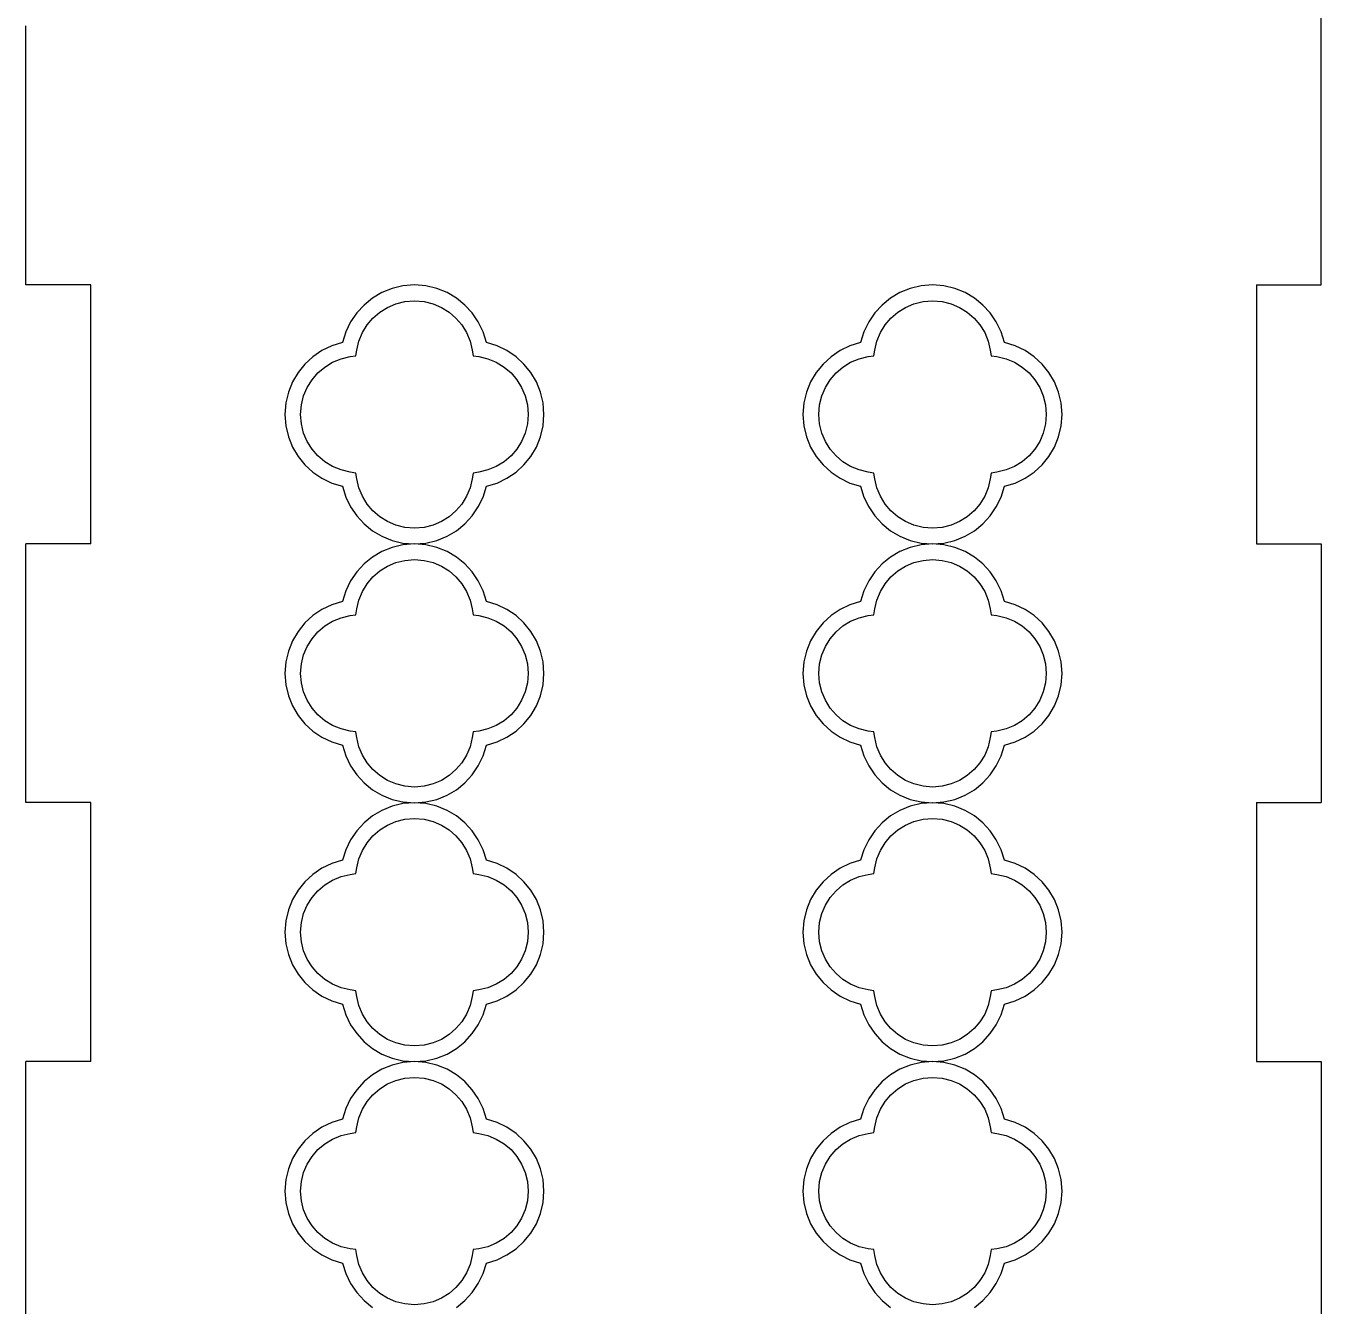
# Model space of a CAD drawing. Extents: x -112 to 112, y -170 to 170.
# Drawn here: x 0.6 to 111.8, y -68.9 to 40.9 of the extents above; entities that cross this region are included whole.
import ezdxf

# ---------------------------------------------------------------- set-up
doc = ezdxf.new("R2010")
doc.units = 0
doc.header["$MEASUREMENT"] = 0
doc.layers.get('0').update_dxf_attribs({"linetype": 'CONTINUOUS'})

msp = doc.modelspace()

# ---------------------------------------------------------------- linework, layer by layer
for p, q in [((111.76, 18.73), (111.76, 168.35)), ((0.64, 18.73), (0.64, 40.95)), ((6.2, 18.73), (0.64, 18.73)), ((6.2, -3.5), (6.2, 18.73)), ((31.18, 18.06), (30.38, 17.58)), ((32.06, 18.41), (31.18, 18.06)), ((32.99, 18.64), (32.06, 18.41)), ((33.98, 18.71), (32.99, 18.64)), ((34.96, 18.64), (33.98, 18.71)), ((35.9, 18.41), (34.96, 18.64)), ((36.77, 18.06), (35.9, 18.41)), ((37.58, 17.58), (36.77, 18.06)), ((75.63, 18.06), (74.83, 17.58)), ((76.51, 18.41), (75.63, 18.06)), ((77.44, 18.64), (76.51, 18.41)), ((78.43, 18.71), (77.44, 18.64)), ((79.41, 18.64), (78.43, 18.71)), ((80.35, 18.41), (79.41, 18.64)), ((81.22, 18.06), (80.35, 18.41)), ((82.03, 17.58), (81.22, 18.06)), ((106.21, 18.73), (111.76, 18.73)), ((106.21, 18.73), (106.21, -3.5)), ((29.65, 16.99), (29.02, 16.31)), ((30.38, 17.58), (29.65, 16.99)), ((31, 16.38), (31.66, 16.79)), ((31.66, 16.79), (32.38, 17.1)), ((32.38, 17.1), (33.16, 17.29)), ((33.16, 17.29), (33.98, 17.35)), ((33.98, 17.35), (34.8, 17.29)), ((34.8, 17.29), (35.57, 17.1)), ((35.57, 17.1), (36.3, 16.79)), ((36.3, 16.79), (36.96, 16.38)), ((38.3, 16.99), (37.58, 17.58)), ((38.93, 16.31), (38.3, 16.99)), ((74.1, 16.99), (73.47, 16.31)), ((74.83, 17.58), (74.1, 16.99)), ((75.45, 16.38), (76.11, 16.79)), ((76.11, 16.79), (76.83, 17.1)), ((76.83, 17.1), (77.61, 17.29)), ((77.61, 17.29), (78.43, 17.35)), ((78.43, 17.35), (79.25, 17.29)), ((79.25, 17.29), (80.02, 17.1)), ((80.02, 17.1), (80.75, 16.79)), ((80.75, 16.79), (81.41, 16.38)), ((82.75, 16.99), (82.03, 17.58)), ((83.38, 16.31), (82.75, 16.99)), ((29.02, 16.31), (28.5, 15.54)), ((29.91, 15.28), (30.41, 15.87)), ((30.41, 15.87), (31, 16.38)), ((36.96, 16.38), (37.54, 15.87)), ((37.54, 15.87), (38.04, 15.28)), ((39.45, 15.54), (38.93, 16.31)), ((73.47, 16.31), (72.95, 15.54)), ((74.36, 15.28), (74.86, 15.87)), ((74.86, 15.87), (75.45, 16.38)), ((81.41, 16.38), (81.99, 15.87)), ((81.99, 15.87), (82.49, 15.28)), ((83.9, 15.54), (83.38, 16.31)), ((28.09, 14.69), (27.8, 13.77)), ((28.5, 15.54), (28.09, 14.69)), ((29.21, 13.89), (29.51, 14.62)), ((29.51, 14.62), (29.91, 15.28)), ((38.04, 15.28), (38.45, 14.62)), ((38.45, 14.62), (38.75, 13.89)), ((39.87, 14.69), (39.45, 15.54)), ((40.15, 13.77), (39.87, 14.69)), ((72.54, 14.69), (72.25, 13.77)), ((72.95, 15.54), (72.54, 14.69)), ((73.66, 13.89), (73.96, 14.62)), ((73.96, 14.62), (74.36, 15.28)), ((82.49, 15.28), (82.9, 14.62)), ((82.9, 14.62), (83.2, 13.89)), ((84.32, 14.69), (83.9, 15.54)), ((84.6, 13.77), (84.32, 14.69)), ((26.89, 13.49), (26.04, 13.08)), ((27.8, 13.77), (26.89, 13.49)), ((29.02, 13.11), (29.21, 13.89)), ((38.75, 13.89), (38.93, 13.11)), ((41.06, 13.49), (40.15, 13.77)), ((41.91, 13.08), (41.06, 13.49)), ((71.34, 13.49), (70.49, 13.08)), ((72.25, 13.77), (71.34, 13.49)), ((73.47, 13.11), (73.66, 13.89)), ((83.2, 13.89), (83.38, 13.11)), ((85.51, 13.49), (84.6, 13.77)), ((86.36, 13.08), (85.51, 13.49)), ((25.27, 12.55), (24.58, 11.92)), ((26.04, 13.08), (25.27, 12.55)), ((26.95, 12.07), (27.68, 12.37)), ((27.68, 12.37), (28.46, 12.56)), ((28.46, 12.56), (28.94, 12.63)), ((28.94, 12.63), (29.02, 13.11)), ((38.93, 13.11), (39.01, 12.63)), ((39.01, 12.63), (39.5, 12.56)), ((39.5, 12.56), (40.28, 12.37)), ((40.28, 12.37), (41, 12.07)), ((42.69, 12.55), (41.91, 13.08)), ((43.37, 11.92), (42.69, 12.55)), ((69.72, 12.55), (69.03, 11.92)), ((70.49, 13.08), (69.72, 12.55)), ((71.4, 12.07), (72.13, 12.37)), ((72.13, 12.37), (72.91, 12.56)), ((72.91, 12.56), (73.39, 12.63)), ((73.39, 12.63), (73.47, 13.11)), ((83.38, 13.11), (83.46, 12.63)), ((83.46, 12.63), (83.95, 12.56)), ((83.95, 12.56), (84.73, 12.37)), ((84.73, 12.37), (85.45, 12.07)), ((87.14, 12.55), (86.36, 13.08)), ((87.82, 11.92), (87.14, 12.55)), ((23.99, 11.2), (23.52, 10.4)), ((24.58, 11.92), (23.99, 11.2)), ((25.19, 10.58), (25.7, 11.16)), ((25.7, 11.16), (26.29, 11.66)), ((26.29, 11.66), (26.95, 12.07)), ((41, 12.07), (41.67, 11.66)), ((41.67, 11.66), (42.26, 11.16)), ((42.26, 11.16), (42.76, 10.58)), ((43.96, 11.2), (43.37, 11.92)), ((44.44, 10.4), (43.96, 11.2)), ((68.44, 11.2), (67.97, 10.4)), ((69.03, 11.92), (68.44, 11.2)), ((69.64, 10.58), (70.15, 11.16)), ((70.15, 11.16), (70.74, 11.66)), ((70.74, 11.66), (71.4, 12.07)), ((85.45, 12.07), (86.12, 11.66)), ((86.12, 11.66), (86.71, 11.16)), ((86.71, 11.16), (87.21, 10.58)), ((88.41, 11.2), (87.82, 11.92)), ((88.89, 10.4), (88.41, 11.2)), ((23.52, 10.4), (23.16, 9.52)), ((24.78, 9.92), (25.19, 10.58)), ((42.76, 10.58), (43.17, 9.92)), ((44.79, 9.52), (44.44, 10.4)), ((67.97, 10.4), (67.61, 9.52)), ((69.23, 9.92), (69.64, 10.58)), ((87.21, 10.58), (87.62, 9.92)), ((89.24, 9.52), (88.89, 10.4)), ((23.16, 9.52), (22.94, 8.58)), ((24.28, 8.42), (24.47, 9.2)), ((24.47, 9.2), (24.78, 9.92)), ((43.17, 9.92), (43.48, 9.2)), ((43.48, 9.2), (43.67, 8.42)), ((45.01, 8.58), (44.79, 9.52)), ((67.61, 9.52), (67.39, 8.58)), ((68.73, 8.42), (68.92, 9.2)), ((68.92, 9.2), (69.23, 9.92)), ((87.62, 9.92), (87.93, 9.2)), ((87.93, 9.2), (88.12, 8.42)), ((89.46, 8.58), (89.24, 9.52)), ((22.94, 8.58), (22.86, 7.6)), ((24.21, 7.6), (24.28, 8.42)), ((43.67, 8.42), (43.74, 7.6)), ((45.09, 7.6), (45.01, 8.58)), ((67.39, 8.58), (67.31, 7.6)), ((68.66, 7.6), (68.73, 8.42)), ((88.12, 8.42), (88.19, 7.6)), ((89.54, 7.6), (89.46, 8.58)), ((22.86, 7.6), (22.94, 6.62)), ((24.28, 6.78), (24.21, 7.6)), ((24.47, 6), (24.28, 6.78)), ((43.67, 6.78), (43.48, 6)), ((43.74, 7.6), (43.67, 6.78)), ((45.01, 6.62), (45.09, 7.6)), ((67.31, 7.6), (67.39, 6.62)), ((68.73, 6.78), (68.66, 7.6)), ((68.92, 6), (68.73, 6.78)), ((88.12, 6.78), (87.93, 6)), ((88.19, 7.6), (88.12, 6.78)), ((89.46, 6.62), (89.54, 7.6)), ((22.94, 6.62), (23.16, 5.68)), ((23.16, 5.68), (23.52, 4.8)), ((24.78, 5.28), (24.47, 6)), ((43.48, 6), (43.17, 5.28)), ((44.44, 4.8), (44.79, 5.68)), ((44.79, 5.68), (45.01, 6.62)), ((67.39, 6.62), (67.61, 5.68)), ((67.61, 5.68), (67.97, 4.8)), ((69.23, 5.28), (68.92, 6)), ((87.93, 6), (87.62, 5.28)), ((88.89, 4.8), (89.24, 5.68)), ((89.24, 5.68), (89.46, 6.62)), ((23.52, 4.8), (23.99, 4)), ((25.19, 4.62), (24.78, 5.28)), ((25.7, 4.04), (25.19, 4.62)), ((42.76, 4.62), (42.26, 4.04)), ((43.17, 5.28), (42.76, 4.62)), ((43.96, 4), (44.44, 4.8)), ((67.97, 4.8), (68.44, 4)), ((69.64, 4.62), (69.23, 5.28)), ((70.15, 4.04), (69.64, 4.62)), ((87.21, 4.62), (86.71, 4.04)), ((87.62, 5.28), (87.21, 4.62)), ((88.41, 4), (88.89, 4.8)), ((23.99, 4), (24.58, 3.28)), ((26.29, 3.54), (25.7, 4.04)), ((26.95, 3.13), (26.29, 3.54)), ((41.67, 3.54), (41, 3.13)), ((42.26, 4.04), (41.67, 3.54)), ((43.37, 3.28), (43.96, 4)), ((68.44, 4), (69.03, 3.28)), ((70.74, 3.54), (70.15, 4.04)), ((71.4, 3.13), (70.74, 3.54)), ((86.12, 3.54), (85.45, 3.13)), ((86.71, 4.04), (86.12, 3.54)), ((87.82, 3.28), (88.41, 4)), ((24.58, 3.28), (25.27, 2.65)), ((25.27, 2.65), (26.04, 2.12)), ((27.68, 2.83), (26.95, 3.13)), ((28.46, 2.64), (27.68, 2.83)), ((28.94, 2.56), (28.46, 2.64)), ((29.02, 2.08), (28.94, 2.56)), ((39.01, 2.56), (38.93, 2.08)), ((39.5, 2.64), (39.01, 2.56)), ((40.28, 2.83), (39.5, 2.64)), ((41, 3.13), (40.28, 2.83)), ((41.91, 2.12), (42.69, 2.65)), ((42.69, 2.65), (43.37, 3.28)), ((69.03, 3.28), (69.72, 2.65)), ((69.72, 2.65), (70.49, 2.12)), ((72.13, 2.83), (71.4, 3.13)), ((72.91, 2.64), (72.13, 2.83)), ((73.39, 2.56), (72.91, 2.64)), ((73.47, 2.08), (73.39, 2.56)), ((83.46, 2.56), (83.38, 2.08)), ((83.95, 2.64), (83.46, 2.56)), ((84.73, 2.83), (83.95, 2.64)), ((85.45, 3.13), (84.73, 2.83)), ((86.36, 2.12), (87.14, 2.65)), ((87.14, 2.65), (87.82, 3.28)), ((26.04, 2.12), (26.89, 1.71)), ((26.89, 1.71), (27.8, 1.43)), ((27.8, 1.43), (28.09, 0.51)), ((29.21, 1.3), (29.02, 2.08)), ((29.51, 0.57), (29.21, 1.3)), ((38.75, 1.3), (38.45, 0.57)), ((38.93, 2.08), (38.75, 1.3)), ((39.87, 0.51), (40.15, 1.43)), ((40.15, 1.43), (41.06, 1.71)), ((41.06, 1.71), (41.91, 2.12)), ((70.49, 2.12), (71.34, 1.71)), ((71.34, 1.71), (72.25, 1.43)), ((72.25, 1.43), (72.54, 0.51)), ((73.66, 1.3), (73.47, 2.08)), ((73.96, 0.57), (73.66, 1.3)), ((83.2, 1.3), (82.9, 0.57)), ((83.38, 2.08), (83.2, 1.3)), ((84.32, 0.51), (84.6, 1.43)), ((84.6, 1.43), (85.51, 1.71)), ((85.51, 1.71), (86.36, 2.12)), ((28.09, 0.51), (28.5, -0.34)), ((29.91, -0.09), (29.51, 0.57)), ((38.45, 0.57), (38.04, -0.09)), ((39.45, -0.34), (39.87, 0.51)), ((72.54, 0.51), (72.95, -0.34)), ((74.36, -0.09), (73.96, 0.57)), ((82.9, 0.57), (82.49, -0.09)), ((83.9, -0.34), (84.32, 0.51)), ((28.5, -0.34), (29.02, -1.11)), ((29.02, -1.11), (29.65, -1.8)), ((30.41, -0.68), (29.91, -0.09)), ((31, -1.19), (30.41, -0.68)), ((37.54, -0.68), (36.96, -1.19)), ((38.04, -0.09), (37.54, -0.68)), ((38.3, -1.8), (38.93, -1.11)), ((38.93, -1.11), (39.45, -0.34)), ((72.95, -0.34), (73.47, -1.11)), ((73.47, -1.11), (74.1, -1.8)), ((74.86, -0.68), (74.36, -0.09)), ((75.45, -1.19), (74.86, -0.68)), ((81.99, -0.68), (81.41, -1.19)), ((82.49, -0.09), (81.99, -0.68)), ((82.75, -1.8), (83.38, -1.11)), ((83.38, -1.11), (83.9, -0.34)), ((29.65, -1.8), (30.38, -2.38)), ((31.66, -1.6), (31, -1.19)), ((32.38, -1.9), (31.66, -1.6)), ((33.16, -2.1), (32.38, -1.9)), ((33.98, -2.16), (33.16, -2.1)), ((34.8, -2.1), (33.98, -2.16)), ((35.57, -1.9), (34.8, -2.1)), ((36.3, -1.6), (35.57, -1.9)), ((36.96, -1.19), (36.3, -1.6)), ((37.58, -2.38), (38.3, -1.8)), ((74.1, -1.8), (74.83, -2.38)), ((76.11, -1.6), (75.45, -1.19)), ((76.83, -1.9), (76.11, -1.6)), ((77.61, -2.1), (76.83, -1.9)), ((78.43, -2.16), (77.61, -2.1)), ((79.25, -2.1), (78.43, -2.16)), ((80.02, -1.9), (79.25, -2.1)), ((80.75, -1.6), (80.02, -1.9)), ((81.41, -1.19), (80.75, -1.6)), ((82.03, -2.38), (82.75, -1.8)), ((30.38, -2.38), (31.18, -2.86)), ((31.18, -2.86), (32.06, -3.21)), ((32.06, -3.21), (32.99, -3.44)), ((34.96, -3.44), (35.9, -3.21)), ((35.9, -3.21), (36.77, -2.86)), ((36.77, -2.86), (37.58, -2.38)), ((74.83, -2.38), (75.63, -2.86)), ((75.63, -2.86), (76.51, -3.21)), ((76.51, -3.21), (77.44, -3.44)), ((79.41, -3.44), (80.35, -3.21)), ((80.35, -3.21), (81.22, -2.86)), ((81.22, -2.86), (82.03, -2.38)), ((0.64, -25.72), (0.64, -3.5)), ((6.2, -3.5), (0.64, -3.5)), ((31.18, -4.17), (30.38, -4.64)), ((32.06, -3.81), (31.18, -4.17)), ((32.99, -3.59), (32.06, -3.81)), ((32.99, -3.44), (33.98, -3.51)), ((33.98, -3.51), (32.99, -3.59)), ((33.98, -3.51), (34.96, -3.44)), ((34.96, -3.59), (33.98, -3.51)), ((35.9, -3.81), (34.96, -3.59)), ((36.77, -4.17), (35.9, -3.81)), ((37.58, -4.64), (36.77, -4.17)), ((75.63, -4.17), (74.83, -4.64)), ((76.51, -3.81), (75.63, -4.17)), ((77.44, -3.59), (76.51, -3.81)), ((77.44, -3.44), (78.43, -3.51)), ((78.43, -3.51), (77.44, -3.59)), ((78.43, -3.51), (79.41, -3.44)), ((79.41, -3.59), (78.43, -3.51)), ((80.35, -3.81), (79.41, -3.59)), ((81.22, -4.17), (80.35, -3.81)), ((82.03, -4.64), (81.22, -4.17)), ((106.21, -3.5), (111.76, -3.5)), ((111.76, -3.5), (111.76, -25.72)), ((29.65, -5.23), (29.02, -5.92)), ((30.38, -4.64), (29.65, -5.23)), ((31, -5.84), (31.66, -5.43)), ((31.66, -5.43), (32.38, -5.12)), ((32.38, -5.12), (33.16, -4.93)), ((33.16, -4.93), (33.98, -4.86)), ((33.98, -4.86), (34.8, -4.93)), ((34.8, -4.93), (35.57, -5.12)), ((35.57, -5.12), (36.3, -5.43)), ((36.3, -5.43), (36.96, -5.84)), ((38.3, -5.23), (37.58, -4.64)), ((38.93, -5.92), (38.3, -5.23)), ((74.1, -5.23), (73.47, -5.92)), ((74.83, -4.64), (74.1, -5.23)), ((75.45, -5.84), (76.11, -5.43)), ((76.11, -5.43), (76.83, -5.12)), ((76.83, -5.12), (77.61, -4.93)), ((77.61, -4.93), (78.43, -4.86)), ((78.43, -4.86), (79.25, -4.93)), ((79.25, -4.93), (80.02, -5.12)), ((80.02, -5.12), (80.75, -5.43)), ((80.75, -5.43), (81.41, -5.84)), ((82.75, -5.23), (82.03, -4.64)), ((83.38, -5.92), (82.75, -5.23)), ((29.02, -5.92), (28.5, -6.69)), ((29.91, -6.94), (30.41, -6.35)), ((30.41, -6.35), (31, -5.84)), ((36.96, -5.84), (37.54, -6.35)), ((37.54, -6.35), (38.04, -6.94)), ((39.45, -6.69), (38.93, -5.92)), ((73.47, -5.92), (72.95, -6.69)), ((74.36, -6.94), (74.86, -6.35)), ((74.86, -6.35), (75.45, -5.84)), ((81.41, -5.84), (81.99, -6.35)), ((81.99, -6.35), (82.49, -6.94)), ((83.9, -6.69), (83.38, -5.92)), ((28.09, -7.54), (27.8, -8.45)), ((28.5, -6.69), (28.09, -7.54)), ((29.21, -8.33), (29.51, -7.6)), ((29.51, -7.6), (29.91, -6.94)), ((38.04, -6.94), (38.45, -7.6)), ((38.45, -7.6), (38.75, -8.33)), ((39.87, -7.54), (39.45, -6.69)), ((40.15, -8.45), (39.87, -7.54)), ((72.54, -7.54), (72.25, -8.45)), ((72.95, -6.69), (72.54, -7.54)), ((73.66, -8.33), (73.96, -7.6)), ((73.96, -7.6), (74.36, -6.94)), ((82.49, -6.94), (82.9, -7.6)), ((82.9, -7.6), (83.2, -8.33)), ((84.32, -7.54), (83.9, -6.69)), ((84.6, -8.45), (84.32, -7.54)), ((26.89, -8.74), (26.04, -9.15)), ((27.8, -8.45), (26.89, -8.74)), ((29.02, -9.1), (29.21, -8.33)), ((38.75, -8.33), (38.93, -9.1)), ((41.06, -8.74), (40.15, -8.45)), ((41.91, -9.15), (41.06, -8.74)), ((71.34, -8.74), (70.49, -9.15)), ((72.25, -8.45), (71.34, -8.74)), ((73.47, -9.1), (73.66, -8.33)), ((83.2, -8.33), (83.38, -9.1)), ((85.51, -8.74), (84.6, -8.45)), ((86.36, -9.15), (85.51, -8.74)), ((25.27, -9.67), (24.58, -10.3)), ((26.04, -9.15), (25.27, -9.67)), ((26.95, -10.16), (27.68, -9.85)), ((27.68, -9.85), (28.46, -9.67)), ((28.46, -9.67), (28.94, -9.59)), ((28.94, -9.59), (29.02, -9.1)), ((38.93, -9.1), (39.01, -9.59)), ((39.01, -9.59), (39.5, -9.67)), ((39.5, -9.67), (40.28, -9.85)), ((40.28, -9.85), (41, -10.16)), ((42.69, -9.67), (41.91, -9.15)), ((43.37, -10.3), (42.69, -9.67)), ((69.72, -9.67), (69.03, -10.3)), ((70.49, -9.15), (69.72, -9.67)), ((71.4, -10.16), (72.13, -9.85)), ((72.13, -9.85), (72.91, -9.67)), ((72.91, -9.67), (73.39, -9.59)), ((73.39, -9.59), (73.47, -9.1)), ((83.38, -9.1), (83.46, -9.59)), ((83.46, -9.59), (83.95, -9.67)), ((83.95, -9.67), (84.73, -9.85)), ((84.73, -9.85), (85.45, -10.16)), ((87.14, -9.67), (86.36, -9.15)), ((87.82, -10.3), (87.14, -9.67)), ((23.99, -11.03), (23.52, -11.83)), ((24.58, -10.3), (23.99, -11.03)), ((25.19, -11.65), (25.7, -11.06)), ((25.7, -11.06), (26.29, -10.56)), ((26.29, -10.56), (26.95, -10.16)), ((41, -10.16), (41.67, -10.56)), ((41.67, -10.56), (42.26, -11.06)), ((42.26, -11.06), (42.76, -11.65)), ((43.96, -11.03), (43.37, -10.3)), ((44.44, -11.83), (43.96, -11.03)), ((68.44, -11.03), (67.97, -11.83)), ((69.03, -10.3), (68.44, -11.03)), ((69.64, -11.65), (70.15, -11.06)), ((70.15, -11.06), (70.74, -10.56)), ((70.74, -10.56), (71.4, -10.16)), ((85.45, -10.16), (86.12, -10.56)), ((86.12, -10.56), (86.71, -11.06)), ((86.71, -11.06), (87.21, -11.65)), ((88.41, -11.03), (87.82, -10.3)), ((88.89, -11.83), (88.41, -11.03)), ((23.52, -11.83), (23.16, -12.71)), ((24.78, -12.31), (25.19, -11.65)), ((42.76, -11.65), (43.17, -12.31)), ((44.79, -12.71), (44.44, -11.83)), ((67.97, -11.83), (67.61, -12.71)), ((69.23, -12.31), (69.64, -11.65)), ((87.21, -11.65), (87.62, -12.31)), ((89.24, -12.71), (88.89, -11.83)), ((23.16, -12.71), (22.94, -13.64)), ((24.28, -13.81), (24.47, -13.03)), ((24.47, -13.03), (24.78, -12.31)), ((43.17, -12.31), (43.48, -13.03)), ((43.48, -13.03), (43.67, -13.81)), ((45.01, -13.64), (44.79, -12.71)), ((67.61, -12.71), (67.39, -13.64)), ((68.73, -13.81), (68.92, -13.03)), ((68.92, -13.03), (69.23, -12.31)), ((87.62, -12.31), (87.93, -13.03)), ((87.93, -13.03), (88.12, -13.81)), ((89.46, -13.64), (89.24, -12.71)), ((22.94, -13.64), (22.86, -14.63)), ((24.21, -14.63), (24.28, -13.81)), ((43.67, -13.81), (43.74, -14.63)), ((45.09, -14.63), (45.01, -13.64)), ((67.39, -13.64), (67.31, -14.63)), ((68.66, -14.63), (68.73, -13.81)), ((88.12, -13.81), (88.19, -14.63)), ((89.54, -14.63), (89.46, -13.64)), ((22.86, -14.63), (22.94, -15.61)), ((24.28, -15.45), (24.21, -14.63)), ((24.47, -16.22), (24.28, -15.45)), ((43.67, -15.45), (43.48, -16.22)), ((43.74, -14.63), (43.67, -15.45)), ((45.01, -15.61), (45.09, -14.63)), ((67.31, -14.63), (67.39, -15.61)), ((68.73, -15.45), (68.66, -14.63)), ((68.92, -16.22), (68.73, -15.45)), ((88.12, -15.45), (87.93, -16.22)), ((88.19, -14.63), (88.12, -15.45)), ((89.46, -15.61), (89.54, -14.63)), ((22.94, -15.61), (23.16, -16.55)), ((23.16, -16.55), (23.52, -17.42)), ((24.78, -16.94), (24.47, -16.22)), ((43.48, -16.22), (43.17, -16.94)), ((44.44, -17.42), (44.79, -16.55)), ((44.79, -16.55), (45.01, -15.61)), ((67.39, -15.61), (67.61, -16.55)), ((67.61, -16.55), (67.97, -17.42)), ((69.23, -16.94), (68.92, -16.22)), ((87.93, -16.22), (87.62, -16.94)), ((88.89, -17.42), (89.24, -16.55)), ((89.24, -16.55), (89.46, -15.61)), ((23.52, -17.42), (23.99, -18.23)), ((25.19, -17.6), (24.78, -16.94)), ((25.7, -18.19), (25.19, -17.6)), ((42.76, -17.6), (42.26, -18.19)), ((43.17, -16.94), (42.76, -17.6)), ((43.96, -18.23), (44.44, -17.42)), ((67.97, -17.42), (68.44, -18.23)), ((69.64, -17.6), (69.23, -16.94)), ((70.15, -18.19), (69.64, -17.6)), ((87.21, -17.6), (86.71, -18.19)), ((87.62, -16.94), (87.21, -17.6)), ((88.41, -18.23), (88.89, -17.42)), ((23.99, -18.23), (24.58, -18.95)), ((26.29, -18.69), (25.7, -18.19)), ((26.95, -19.09), (26.29, -18.69)), ((41.67, -18.69), (41, -19.09)), ((42.26, -18.19), (41.67, -18.69)), ((43.37, -18.95), (43.96, -18.23)), ((68.44, -18.23), (69.03, -18.95)), ((70.74, -18.69), (70.15, -18.19)), ((71.4, -19.09), (70.74, -18.69)), ((86.12, -18.69), (85.45, -19.09)), ((86.71, -18.19), (86.12, -18.69)), ((87.82, -18.95), (88.41, -18.23)), ((24.58, -18.95), (25.27, -19.58)), ((25.27, -19.58), (26.04, -20.1)), ((27.68, -19.4), (26.95, -19.09)), ((28.46, -19.58), (27.68, -19.4)), ((28.94, -19.65), (28.46, -19.58)), ((29.02, -20.14), (28.94, -19.65)), ((39.01, -19.65), (38.93, -20.14)), ((39.5, -19.58), (39.01, -19.65)), ((40.28, -19.4), (39.5, -19.58)), ((41, -19.09), (40.28, -19.4)), ((41.91, -20.1), (42.69, -19.58)), ((42.69, -19.58), (43.37, -18.95)), ((69.03, -18.95), (69.72, -19.58)), ((69.72, -19.58), (70.49, -20.1)), ((72.13, -19.4), (71.4, -19.09)), ((72.91, -19.58), (72.13, -19.4)), ((73.39, -19.65), (72.91, -19.58)), ((73.47, -20.14), (73.39, -19.65)), ((83.46, -19.65), (83.38, -20.14)), ((83.95, -19.58), (83.46, -19.65)), ((84.73, -19.4), (83.95, -19.58)), ((85.45, -19.09), (84.73, -19.4)), ((86.36, -20.1), (87.14, -19.58)), ((87.14, -19.58), (87.82, -18.95)), ((26.04, -20.1), (26.89, -20.51)), ((26.89, -20.51), (27.8, -20.8)), ((27.8, -20.8), (28.09, -21.71)), ((29.21, -20.92), (29.02, -20.14)), ((29.51, -21.64), (29.21, -20.92)), ((38.75, -20.92), (38.45, -21.64)), ((38.93, -20.14), (38.75, -20.92)), ((39.87, -21.71), (40.15, -20.8)), ((40.15, -20.8), (41.06, -20.51)), ((41.06, -20.51), (41.91, -20.1)), ((70.49, -20.1), (71.34, -20.51)), ((71.34, -20.51), (72.25, -20.8)), ((72.25, -20.8), (72.54, -21.71)), ((73.66, -20.92), (73.47, -20.14)), ((73.96, -21.64), (73.66, -20.92)), ((83.2, -20.92), (82.9, -21.64)), ((83.38, -20.14), (83.2, -20.92)), ((84.32, -21.71), (84.6, -20.8)), ((84.6, -20.8), (85.51, -20.51)), ((85.51, -20.51), (86.36, -20.1)), ((28.09, -21.71), (28.5, -22.56)), ((29.91, -22.3), (29.51, -21.64)), ((38.45, -21.64), (38.04, -22.3)), ((39.45, -22.56), (39.87, -21.71)), ((72.54, -21.71), (72.95, -22.56)), ((74.36, -22.3), (73.96, -21.64)), ((82.9, -21.64), (82.49, -22.3)), ((83.9, -22.56), (84.32, -21.71)), ((28.5, -22.56), (29.02, -23.33)), ((29.02, -23.33), (29.65, -24.02)), ((30.41, -22.89), (29.91, -22.3)), ((31, -23.4), (30.41, -22.89)), ((37.54, -22.89), (36.96, -23.4)), ((38.04, -22.3), (37.54, -22.89)), ((38.3, -24.02), (38.93, -23.33)), ((38.93, -23.33), (39.45, -22.56)), ((72.95, -22.56), (73.47, -23.33)), ((73.47, -23.33), (74.1, -24.02)), ((74.86, -22.89), (74.36, -22.3)), ((75.45, -23.4), (74.86, -22.89)), ((81.99, -22.89), (81.41, -23.4)), ((82.49, -22.3), (81.99, -22.89)), ((82.75, -24.02), (83.38, -23.33)), ((83.38, -23.33), (83.9, -22.56)), ((29.65, -24.02), (30.38, -24.61)), ((31.66, -23.81), (31, -23.4)), ((32.38, -24.12), (31.66, -23.81)), ((33.16, -24.31), (32.38, -24.12)), ((33.98, -24.38), (33.16, -24.31)), ((34.8, -24.31), (33.98, -24.38)), ((35.57, -24.12), (34.8, -24.31)), ((36.3, -23.81), (35.57, -24.12)), ((36.96, -23.4), (36.3, -23.81)), ((37.58, -24.61), (38.3, -24.02)), ((74.1, -24.02), (74.83, -24.61)), ((76.11, -23.81), (75.45, -23.4)), ((76.83, -24.12), (76.11, -23.81)), ((77.61, -24.31), (76.83, -24.12)), ((78.43, -24.38), (77.61, -24.31)), ((79.25, -24.31), (78.43, -24.38)), ((80.02, -24.12), (79.25, -24.31)), ((80.75, -23.81), (80.02, -24.12)), ((81.41, -23.4), (80.75, -23.81)), ((82.03, -24.61), (82.75, -24.02)), ((30.38, -24.61), (31.18, -25.08)), ((31.18, -25.08), (32.06, -25.44)), ((32.06, -25.44), (32.99, -25.66)), ((34.96, -25.66), (35.9, -25.44)), ((35.9, -25.44), (36.77, -25.08)), ((36.77, -25.08), (37.58, -24.61)), ((74.83, -24.61), (75.63, -25.08)), ((75.63, -25.08), (76.51, -25.44)), ((76.51, -25.44), (77.44, -25.66)), ((79.41, -25.66), (80.35, -25.44)), ((80.35, -25.44), (81.22, -25.08)), ((81.22, -25.08), (82.03, -24.61)), ((6.2, -25.72), (0.64, -25.72)), ((6.2, -47.95), (6.2, -25.72)), ((31.18, -26.39), (30.38, -26.86)), ((32.06, -26.03), (31.18, -26.39)), ((32.99, -25.81), (32.06, -26.03)), ((32.99, -25.66), (33.98, -25.74)), ((33.98, -25.74), (32.99, -25.81)), ((33.98, -25.74), (34.96, -25.66)), ((34.96, -25.81), (33.98, -25.74)), ((35.9, -26.03), (34.96, -25.81)), ((36.77, -26.39), (35.9, -26.03)), ((37.58, -26.86), (36.77, -26.39)), ((75.63, -26.39), (74.83, -26.86)), ((76.51, -26.03), (75.63, -26.39)), ((77.44, -25.81), (76.51, -26.03)), ((77.44, -25.66), (78.43, -25.74)), ((78.43, -25.74), (77.44, -25.81)), ((78.43, -25.74), (79.41, -25.66)), ((79.41, -25.81), (78.43, -25.74)), ((80.35, -26.03), (79.41, -25.81)), ((81.22, -26.39), (80.35, -26.03)), ((82.03, -26.86), (81.22, -26.39)), ((106.21, -25.72), (106.21, -47.95)), ((106.21, -25.72), (111.76, -25.72)), ((29.65, -27.45), (29.02, -28.13)), ((30.38, -26.86), (29.65, -27.45)), ((31, -28.07), (31.66, -27.65)), ((31.66, -27.65), (32.38, -27.35)), ((32.38, -27.35), (33.16, -27.15)), ((33.16, -27.15), (33.98, -27.09)), ((33.98, -27.09), (34.8, -27.15)), ((34.8, -27.15), (35.57, -27.35)), ((35.57, -27.35), (36.3, -27.65)), ((36.3, -27.65), (36.96, -28.07)), ((38.3, -27.45), (37.58, -26.86)), ((38.93, -28.13), (38.3, -27.45)), ((74.1, -27.45), (73.47, -28.13)), ((74.83, -26.86), (74.1, -27.45)), ((75.45, -28.07), (76.11, -27.65)), ((76.11, -27.65), (76.83, -27.35)), ((76.83, -27.35), (77.61, -27.15)), ((77.61, -27.15), (78.43, -27.09)), ((78.43, -27.09), (79.25, -27.15)), ((79.25, -27.15), (80.02, -27.35)), ((80.02, -27.35), (80.75, -27.65)), ((80.75, -27.65), (81.41, -28.07)), ((82.75, -27.45), (82.03, -26.86)), ((83.38, -28.13), (82.75, -27.45)), ((29.02, -28.13), (28.5, -28.91)), ((29.91, -29.16), (30.41, -28.57)), ((30.41, -28.57), (31, -28.07)), ((36.96, -28.07), (37.54, -28.57)), ((37.54, -28.57), (38.04, -29.16)), ((39.45, -28.91), (38.93, -28.13)), ((73.47, -28.13), (72.95, -28.91)), ((74.36, -29.16), (74.86, -28.57)), ((74.86, -28.57), (75.45, -28.07)), ((81.41, -28.07), (81.99, -28.57)), ((81.99, -28.57), (82.49, -29.16)), ((83.9, -28.91), (83.38, -28.13)), ((28.09, -29.76), (27.8, -30.67)), ((28.5, -28.91), (28.09, -29.76)), ((29.21, -30.55), (29.51, -29.83)), ((29.51, -29.83), (29.91, -29.16)), ((38.04, -29.16), (38.45, -29.83)), ((38.45, -29.83), (38.75, -30.55)), ((39.87, -29.76), (39.45, -28.91)), ((40.15, -30.67), (39.87, -29.76)), ((72.54, -29.76), (72.25, -30.67)), ((72.95, -28.91), (72.54, -29.76)), ((73.66, -30.55), (73.96, -29.83)), ((73.96, -29.83), (74.36, -29.16)), ((82.49, -29.16), (82.9, -29.83)), ((82.9, -29.83), (83.2, -30.55)), ((84.32, -29.76), (83.9, -28.91)), ((84.6, -30.67), (84.32, -29.76)), ((26.89, -30.95), (26.04, -31.36)), ((27.8, -30.67), (26.89, -30.95)), ((29.02, -31.33), (29.21, -30.55)), ((38.75, -30.55), (38.93, -31.33)), ((41.06, -30.95), (40.15, -30.67)), ((41.91, -31.36), (41.06, -30.95)), ((71.34, -30.95), (70.49, -31.36)), ((72.25, -30.67), (71.34, -30.95)), ((73.47, -31.33), (73.66, -30.55)), ((83.2, -30.55), (83.38, -31.33)), ((85.51, -30.95), (84.6, -30.67)), ((86.36, -31.36), (85.51, -30.95)), ((25.27, -31.89), (24.58, -32.52)), ((26.04, -31.36), (25.27, -31.89)), ((26.95, -32.37), (27.68, -32.07)), ((27.68, -32.07), (28.46, -31.88)), ((28.46, -31.88), (28.94, -31.81)), ((28.94, -31.81), (29.02, -31.33)), ((38.93, -31.33), (39.01, -31.81)), ((39.01, -31.81), (39.5, -31.88)), ((39.5, -31.88), (40.28, -32.07)), ((40.28, -32.07), (41, -32.37)), ((42.69, -31.89), (41.91, -31.36)), ((43.37, -32.52), (42.69, -31.89)), ((69.72, -31.89), (69.03, -32.52)), ((70.49, -31.36), (69.72, -31.89)), ((71.4, -32.37), (72.13, -32.07)), ((72.13, -32.07), (72.91, -31.88)), ((72.91, -31.88), (73.39, -31.81)), ((73.39, -31.81), (73.47, -31.33)), ((83.38, -31.33), (83.46, -31.81)), ((83.46, -31.81), (83.95, -31.88)), ((83.95, -31.88), (84.73, -32.07)), ((84.73, -32.07), (85.45, -32.37)), ((87.14, -31.89), (86.36, -31.36)), ((87.82, -32.52), (87.14, -31.89)), ((23.99, -33.24), (23.52, -34.05)), ((24.58, -32.52), (23.99, -33.24)), ((25.19, -33.86), (25.7, -33.28)), ((25.7, -33.28), (26.29, -32.78)), ((26.29, -32.78), (26.95, -32.37)), ((41, -32.37), (41.67, -32.78)), ((41.67, -32.78), (42.26, -33.28)), ((42.26, -33.28), (42.76, -33.86)), ((43.96, -33.24), (43.37, -32.52)), ((44.44, -34.05), (43.96, -33.24)), ((68.44, -33.24), (67.97, -34.05)), ((69.03, -32.52), (68.44, -33.24)), ((69.64, -33.86), (70.15, -33.28)), ((70.15, -33.28), (70.74, -32.78)), ((70.74, -32.78), (71.4, -32.37)), ((85.45, -32.37), (86.12, -32.78)), ((86.12, -32.78), (86.71, -33.28)), ((86.71, -33.28), (87.21, -33.86)), ((88.41, -33.24), (87.82, -32.52)), ((88.89, -34.05), (88.41, -33.24)), ((23.52, -34.05), (23.16, -34.92)), ((24.78, -34.52), (25.19, -33.86)), ((42.76, -33.86), (43.17, -34.52)), ((44.79, -34.92), (44.44, -34.05)), ((67.97, -34.05), (67.61, -34.92)), ((69.23, -34.52), (69.64, -33.86)), ((87.21, -33.86), (87.62, -34.52)), ((89.24, -34.92), (88.89, -34.05)), ((23.16, -34.92), (22.94, -35.86)), ((24.28, -36.02), (24.47, -35.24)), ((24.47, -35.24), (24.78, -34.52)), ((43.17, -34.52), (43.48, -35.24)), ((43.48, -35.24), (43.67, -36.02)), ((45.01, -35.86), (44.79, -34.92)), ((67.61, -34.92), (67.39, -35.86)), ((68.73, -36.02), (68.92, -35.24)), ((68.92, -35.24), (69.23, -34.52)), ((87.62, -34.52), (87.93, -35.24)), ((87.93, -35.24), (88.12, -36.02)), ((89.46, -35.86), (89.24, -34.92)), ((22.94, -35.86), (22.86, -36.84)), ((24.21, -36.84), (24.28, -36.02)), ((43.67, -36.02), (43.74, -36.84)), ((45.09, -36.84), (45.01, -35.86)), ((67.39, -35.86), (67.31, -36.84)), ((68.66, -36.84), (68.73, -36.02)), ((88.12, -36.02), (88.19, -36.84)), ((89.54, -36.84), (89.46, -35.86)), ((22.86, -36.84), (22.94, -37.83)), ((24.28, -37.66), (24.21, -36.84)), ((24.47, -38.44), (24.28, -37.66)), ((43.67, -37.66), (43.48, -38.44)), ((43.74, -36.84), (43.67, -37.66)), ((45.01, -37.83), (45.09, -36.84)), ((67.31, -36.84), (67.39, -37.83)), ((68.73, -37.66), (68.66, -36.84)), ((68.92, -38.44), (68.73, -37.66)), ((88.12, -37.66), (87.93, -38.44)), ((88.19, -36.84), (88.12, -37.66)), ((89.46, -37.83), (89.54, -36.84)), ((22.94, -37.83), (23.16, -38.76)), ((23.16, -38.76), (23.52, -39.64)), ((24.78, -39.16), (24.47, -38.44)), ((43.48, -38.44), (43.17, -39.16)), ((44.44, -39.64), (44.79, -38.76)), ((44.79, -38.76), (45.01, -37.83)), ((67.39, -37.83), (67.61, -38.76)), ((67.61, -38.76), (67.97, -39.64)), ((69.23, -39.16), (68.92, -38.44)), ((87.93, -38.44), (87.62, -39.16)), ((88.89, -39.64), (89.24, -38.76)), ((89.24, -38.76), (89.46, -37.83)), ((23.52, -39.64), (23.99, -40.44)), ((25.19, -39.82), (24.78, -39.16)), ((25.7, -40.4), (25.19, -39.82)), ((42.76, -39.82), (42.26, -40.4)), ((43.17, -39.16), (42.76, -39.82)), ((43.96, -40.44), (44.44, -39.64)), ((67.97, -39.64), (68.44, -40.44)), ((69.64, -39.82), (69.23, -39.16)), ((70.15, -40.4), (69.64, -39.82)), ((87.21, -39.82), (86.71, -40.4)), ((87.62, -39.16), (87.21, -39.82)), ((88.41, -40.44), (88.89, -39.64)), ((23.99, -40.44), (24.58, -41.16)), ((26.29, -40.9), (25.7, -40.4)), ((26.95, -41.31), (26.29, -40.9)), ((41.67, -40.9), (41, -41.31)), ((42.26, -40.4), (41.67, -40.9)), ((43.37, -41.16), (43.96, -40.44)), ((68.44, -40.44), (69.03, -41.16)), ((70.74, -40.9), (70.15, -40.4)), ((71.4, -41.31), (70.74, -40.9)), ((86.12, -40.9), (85.45, -41.31)), ((86.71, -40.4), (86.12, -40.9)), ((87.82, -41.16), (88.41, -40.44)), ((24.58, -41.16), (25.27, -41.79)), ((25.27, -41.79), (26.04, -42.32)), ((27.68, -41.61), (26.95, -41.31)), ((28.46, -41.8), (27.68, -41.61)), ((28.94, -41.88), (28.46, -41.8)), ((29.02, -42.36), (28.94, -41.88)), ((39.01, -41.88), (38.93, -42.36)), ((39.5, -41.8), (39.01, -41.88)), ((40.28, -41.61), (39.5, -41.8)), ((41, -41.31), (40.28, -41.61)), ((41.91, -42.32), (42.69, -41.79)), ((42.69, -41.79), (43.37, -41.16)), ((69.03, -41.16), (69.72, -41.79)), ((69.72, -41.79), (70.49, -42.32)), ((72.13, -41.61), (71.4, -41.31)), ((72.91, -41.8), (72.13, -41.61)), ((73.39, -41.88), (72.91, -41.8)), ((73.47, -42.36), (73.39, -41.88)), ((83.46, -41.88), (83.38, -42.36)), ((83.95, -41.8), (83.46, -41.88)), ((84.73, -41.61), (83.95, -41.8)), ((85.45, -41.31), (84.73, -41.61)), ((86.36, -42.32), (87.14, -41.79)), ((87.14, -41.79), (87.82, -41.16)), ((26.04, -42.32), (26.89, -42.73)), ((26.89, -42.73), (27.8, -43.02)), ((27.8, -43.02), (28.09, -43.93)), ((29.21, -43.14), (29.02, -42.36)), ((29.51, -43.87), (29.21, -43.14)), ((38.75, -43.14), (38.45, -43.87)), ((38.93, -42.36), (38.75, -43.14)), ((39.87, -43.93), (40.15, -43.02)), ((40.15, -43.02), (41.06, -42.73)), ((41.06, -42.73), (41.91, -42.32)), ((70.49, -42.32), (71.34, -42.73)), ((71.34, -42.73), (72.25, -43.02)), ((72.25, -43.02), (72.54, -43.93)), ((73.66, -43.14), (73.47, -42.36)), ((73.96, -43.87), (73.66, -43.14)), ((83.2, -43.14), (82.9, -43.87)), ((83.38, -42.36), (83.2, -43.14)), ((84.32, -43.93), (84.6, -43.02)), ((84.6, -43.02), (85.51, -42.73)), ((85.51, -42.73), (86.36, -42.32)), ((28.09, -43.93), (28.5, -44.78)), ((29.91, -44.53), (29.51, -43.87)), ((38.45, -43.87), (38.04, -44.53)), ((39.45, -44.78), (39.87, -43.93)), ((72.54, -43.93), (72.95, -44.78)), ((74.36, -44.53), (73.96, -43.87)), ((82.9, -43.87), (82.49, -44.53)), ((83.9, -44.78), (84.32, -43.93)), ((28.5, -44.78), (29.02, -45.55)), ((29.02, -45.55), (29.65, -46.24)), ((30.41, -45.12), (29.91, -44.53)), ((31, -45.63), (30.41, -45.12)), ((37.54, -45.12), (36.96, -45.63)), ((38.04, -44.53), (37.54, -45.12)), ((38.3, -46.24), (38.93, -45.55)), ((38.93, -45.55), (39.45, -44.78)), ((72.95, -44.78), (73.47, -45.55)), ((73.47, -45.55), (74.1, -46.24)), ((74.86, -45.12), (74.36, -44.53)), ((75.45, -45.63), (74.86, -45.12)), ((81.99, -45.12), (81.41, -45.63)), ((82.49, -44.53), (81.99, -45.12)), ((82.75, -46.24), (83.38, -45.55)), ((83.38, -45.55), (83.9, -44.78)), ((29.65, -46.24), (30.38, -46.82)), ((31.66, -46.04), (31, -45.63)), ((32.38, -46.35), (31.66, -46.04)), ((33.16, -46.54), (32.38, -46.35)), ((33.98, -46.6), (33.16, -46.54)), ((34.8, -46.54), (33.98, -46.6)), ((35.57, -46.35), (34.8, -46.54)), ((36.3, -46.04), (35.57, -46.35)), ((36.96, -45.63), (36.3, -46.04)), ((37.58, -46.82), (38.3, -46.24)), ((74.1, -46.24), (74.83, -46.82)), ((76.11, -46.04), (75.45, -45.63)), ((76.83, -46.35), (76.11, -46.04)), ((77.61, -46.54), (76.83, -46.35)), ((78.43, -46.6), (77.61, -46.54)), ((79.25, -46.54), (78.43, -46.6)), ((80.02, -46.35), (79.25, -46.54)), ((80.75, -46.04), (80.02, -46.35)), ((81.41, -45.63), (80.75, -46.04)), ((82.03, -46.82), (82.75, -46.24)), ((30.38, -46.82), (31.18, -47.3)), ((31.18, -47.3), (32.06, -47.66)), ((32.06, -47.66), (32.99, -47.88)), ((34.96, -47.88), (35.9, -47.66)), ((35.9, -47.66), (36.77, -47.3)), ((36.77, -47.3), (37.58, -46.82)), ((74.83, -46.82), (75.63, -47.3)), ((75.63, -47.3), (76.51, -47.66)), ((76.51, -47.66), (77.44, -47.88)), ((79.41, -47.88), (80.35, -47.66)), ((80.35, -47.66), (81.22, -47.3)), ((81.22, -47.3), (82.03, -46.82)), ((6.2, -47.95), (0.64, -47.95)), ((0.64, -70.17), (0.64, -47.95)), ((31.18, -48.61), (30.38, -49.08)), ((32.06, -48.25), (31.18, -48.61)), ((32.99, -48.03), (32.06, -48.25)), ((32.99, -47.88), (33.98, -47.95)), ((33.98, -47.95), (32.99, -48.03)), ((33.98, -47.95), (34.96, -47.88)), ((34.96, -48.03), (33.98, -47.95)), ((35.9, -48.25), (34.96, -48.03)), ((36.77, -48.61), (35.9, -48.25)), ((37.58, -49.08), (36.77, -48.61)), ((75.63, -48.61), (74.83, -49.08)), ((76.51, -48.25), (75.63, -48.61)), ((77.44, -48.03), (76.51, -48.25)), ((77.44, -47.88), (78.43, -47.95)), ((78.43, -47.95), (77.44, -48.03)), ((78.43, -47.95), (79.41, -47.88)), ((79.41, -48.03), (78.43, -47.95)), ((80.35, -48.25), (79.41, -48.03)), ((81.22, -48.61), (80.35, -48.25)), ((82.03, -49.08), (81.22, -48.61)), ((106.21, -47.95), (111.76, -47.95)), ((111.76, -47.95), (111.76, -70.17)), ((29.65, -49.67), (29.02, -50.36)), ((30.38, -49.08), (29.65, -49.67)), ((31, -50.28), (31.66, -49.87)), ((31.66, -49.87), (32.38, -49.56)), ((32.38, -49.56), (33.16, -49.37)), ((33.16, -49.37), (33.98, -49.3)), ((33.98, -49.3), (34.8, -49.37)), ((34.8, -49.37), (35.57, -49.56)), ((35.57, -49.56), (36.3, -49.87)), ((36.3, -49.87), (36.96, -50.28)), ((38.3, -49.67), (37.58, -49.08)), ((38.93, -50.36), (38.3, -49.67)), ((74.1, -49.67), (73.47, -50.36)), ((74.83, -49.08), (74.1, -49.67)), ((75.45, -50.28), (76.11, -49.87)), ((76.11, -49.87), (76.83, -49.56)), ((76.83, -49.56), (77.61, -49.37)), ((77.61, -49.37), (78.43, -49.3)), ((78.43, -49.3), (79.25, -49.37)), ((79.25, -49.37), (80.02, -49.56)), ((80.02, -49.56), (80.75, -49.87)), ((80.75, -49.87), (81.41, -50.28)), ((82.75, -49.67), (82.03, -49.08)), ((83.38, -50.36), (82.75, -49.67)), ((29.02, -50.36), (28.5, -51.13)), ((29.91, -51.38), (30.41, -50.79)), ((30.41, -50.79), (31, -50.28)), ((36.96, -50.28), (37.54, -50.79)), ((37.54, -50.79), (38.04, -51.38)), ((39.45, -51.13), (38.93, -50.36)), ((73.47, -50.36), (72.95, -51.13)), ((74.36, -51.38), (74.86, -50.79)), ((74.86, -50.79), (75.45, -50.28)), ((81.41, -50.28), (81.99, -50.79)), ((81.99, -50.79), (82.49, -51.38)), ((83.9, -51.13), (83.38, -50.36)), ((28.09, -51.98), (27.8, -52.89)), ((28.5, -51.13), (28.09, -51.98)), ((29.21, -52.77), (29.51, -52.04)), ((29.51, -52.04), (29.91, -51.38)), ((38.04, -51.38), (38.45, -52.04)), ((38.45, -52.04), (38.75, -52.77)), ((39.87, -51.98), (39.45, -51.13)), ((40.15, -52.89), (39.87, -51.98)), ((72.54, -51.98), (72.25, -52.89)), ((72.95, -51.13), (72.54, -51.98)), ((73.66, -52.77), (73.96, -52.04)), ((73.96, -52.04), (74.36, -51.38)), ((82.49, -51.38), (82.9, -52.04)), ((82.9, -52.04), (83.2, -52.77)), ((84.32, -51.98), (83.9, -51.13)), ((84.6, -52.89), (84.32, -51.98)), ((26.89, -53.18), (26.04, -53.59)), ((27.8, -52.89), (26.89, -53.18)), ((29.02, -53.55), (29.21, -52.77)), ((38.75, -52.77), (38.93, -53.55)), ((41.06, -53.18), (40.15, -52.89)), ((41.91, -53.59), (41.06, -53.18)), ((71.34, -53.18), (70.49, -53.59)), ((72.25, -52.89), (71.34, -53.18)), ((73.47, -53.55), (73.66, -52.77)), ((83.2, -52.77), (83.38, -53.55)), ((85.51, -53.18), (84.6, -52.89)), ((86.36, -53.59), (85.51, -53.18)), ((25.27, -54.11), (24.58, -54.74)), ((26.04, -53.59), (25.27, -54.11)), ((26.95, -54.6), (27.68, -54.3)), ((27.68, -54.3), (28.46, -54.11)), ((28.46, -54.11), (28.94, -54.03)), ((28.94, -54.03), (29.02, -53.55)), ((38.93, -53.55), (39.01, -54.03)), ((39.01, -54.03), (39.5, -54.11)), ((39.5, -54.11), (40.28, -54.3)), ((40.28, -54.3), (41, -54.6)), ((42.69, -54.11), (41.91, -53.59)), ((43.37, -54.74), (42.69, -54.11)), ((69.72, -54.11), (69.03, -54.74)), ((70.49, -53.59), (69.72, -54.11)), ((71.4, -54.6), (72.13, -54.3)), ((72.13, -54.3), (72.91, -54.11)), ((72.91, -54.11), (73.39, -54.03)), ((73.39, -54.03), (73.47, -53.55)), ((83.38, -53.55), (83.46, -54.03)), ((83.46, -54.03), (83.95, -54.11)), ((83.95, -54.11), (84.73, -54.3)), ((84.73, -54.3), (85.45, -54.6)), ((87.14, -54.11), (86.36, -53.59)), ((87.82, -54.74), (87.14, -54.11)), ((23.99, -55.47), (23.52, -56.27)), ((24.58, -54.74), (23.99, -55.47)), ((25.19, -56.09), (25.7, -55.5)), ((25.7, -55.5), (26.29, -55)), ((26.29, -55), (26.95, -54.6)), ((41, -54.6), (41.67, -55)), ((41.67, -55), (42.26, -55.5)), ((42.26, -55.5), (42.76, -56.09)), ((43.96, -55.47), (43.37, -54.74)), ((44.44, -56.27), (43.96, -55.47)), ((68.44, -55.47), (67.97, -56.27)), ((69.03, -54.74), (68.44, -55.47)), ((69.64, -56.09), (70.15, -55.5)), ((70.15, -55.5), (70.74, -55)), ((70.74, -55), (71.4, -54.6)), ((85.45, -54.6), (86.12, -55)), ((86.12, -55), (86.71, -55.5)), ((86.71, -55.5), (87.21, -56.09)), ((88.41, -55.47), (87.82, -54.74)), ((88.89, -56.27), (88.41, -55.47)), ((23.52, -56.27), (23.16, -57.15)), ((24.78, -56.75), (25.19, -56.09)), ((42.76, -56.09), (43.17, -56.75)), ((44.79, -57.15), (44.44, -56.27)), ((67.97, -56.27), (67.61, -57.15)), ((69.23, -56.75), (69.64, -56.09)), ((87.21, -56.09), (87.62, -56.75)), ((89.24, -57.15), (88.89, -56.27)), ((23.16, -57.15), (22.94, -58.08)), ((24.28, -58.25), (24.47, -57.47)), ((24.47, -57.47), (24.78, -56.75)), ((43.17, -56.75), (43.48, -57.47)), ((43.48, -57.47), (43.67, -58.25)), ((45.01, -58.08), (44.79, -57.15)), ((67.61, -57.15), (67.39, -58.08)), ((68.73, -58.25), (68.92, -57.47)), ((68.92, -57.47), (69.23, -56.75)), ((87.62, -56.75), (87.93, -57.47)), ((87.93, -57.47), (88.12, -58.25)), ((89.46, -58.08), (89.24, -57.15)), ((22.94, -58.08), (22.86, -59.07)), ((24.21, -59.07), (24.28, -58.25)), ((43.67, -58.25), (43.74, -59.07)), ((45.09, -59.07), (45.01, -58.08)), ((67.39, -58.08), (67.31, -59.07)), ((68.66, -59.07), (68.73, -58.25)), ((88.12, -58.25), (88.19, -59.07)), ((89.54, -59.07), (89.46, -58.08)), ((22.86, -59.07), (22.94, -60.05)), ((24.28, -59.89), (24.21, -59.07)), ((24.47, -60.66), (24.28, -59.89)), ((43.67, -59.89), (43.48, -60.66)), ((43.74, -59.07), (43.67, -59.89)), ((45.01, -60.05), (45.09, -59.07)), ((67.31, -59.07), (67.39, -60.05)), ((68.73, -59.89), (68.66, -59.07)), ((68.92, -60.66), (68.73, -59.89)), ((88.12, -59.89), (87.93, -60.66)), ((88.19, -59.07), (88.12, -59.89)), ((89.46, -60.05), (89.54, -59.07)), ((22.94, -60.05), (23.16, -60.99)), ((23.16, -60.99), (23.52, -61.86)), ((24.78, -61.39), (24.47, -60.66)), ((43.48, -60.66), (43.17, -61.39)), ((44.44, -61.86), (44.79, -60.99)), ((44.79, -60.99), (45.01, -60.05)), ((67.39, -60.05), (67.61, -60.99)), ((67.61, -60.99), (67.97, -61.86)), ((69.23, -61.39), (68.92, -60.66)), ((87.93, -60.66), (87.62, -61.39)), ((88.89, -61.86), (89.24, -60.99)), ((89.24, -60.99), (89.46, -60.05)), ((23.52, -61.86), (23.99, -62.67)), ((25.19, -62.04), (24.78, -61.39)), ((25.7, -62.63), (25.19, -62.04)), ((42.76, -62.04), (42.26, -62.63)), ((43.17, -61.39), (42.76, -62.04)), ((43.96, -62.67), (44.44, -61.86)), ((67.97, -61.86), (68.44, -62.67)), ((69.64, -62.04), (69.23, -61.39)), ((70.15, -62.63), (69.64, -62.04)), ((87.21, -62.04), (86.71, -62.63)), ((87.62, -61.39), (87.21, -62.04)), ((88.41, -62.67), (88.89, -61.86)), ((23.99, -62.67), (24.58, -63.39)), ((26.29, -63.13), (25.7, -62.63)), ((26.95, -63.54), (26.29, -63.13)), ((41.67, -63.13), (41, -63.54)), ((42.26, -62.63), (41.67, -63.13)), ((43.37, -63.39), (43.96, -62.67)), ((68.44, -62.67), (69.03, -63.39)), ((70.74, -63.13), (70.15, -62.63)), ((71.4, -63.54), (70.74, -63.13)), ((86.12, -63.13), (85.45, -63.54)), ((86.71, -62.63), (86.12, -63.13)), ((87.82, -63.39), (88.41, -62.67)), ((24.58, -63.39), (25.27, -64.02)), ((25.27, -64.02), (26.04, -64.54)), ((27.68, -63.84), (26.95, -63.54)), ((28.46, -64.02), (27.68, -63.84)), ((28.94, -64.09), (28.46, -64.02)), ((29.02, -64.58), (28.94, -64.09)), ((39.01, -64.09), (38.93, -64.58)), ((39.5, -64.02), (39.01, -64.09)), ((40.28, -63.84), (39.5, -64.02)), ((41, -63.54), (40.28, -63.84)), ((41.91, -64.54), (42.69, -64.02)), ((42.69, -64.02), (43.37, -63.39)), ((69.03, -63.39), (69.72, -64.02)), ((69.72, -64.02), (70.49, -64.54)), ((72.13, -63.84), (71.4, -63.54)), ((72.91, -64.02), (72.13, -63.84)), ((73.39, -64.09), (72.91, -64.02)), ((73.47, -64.58), (73.39, -64.09)), ((83.46, -64.09), (83.38, -64.58)), ((83.95, -64.02), (83.46, -64.09)), ((84.73, -63.84), (83.95, -64.02)), ((85.45, -63.54), (84.73, -63.84)), ((86.36, -64.54), (87.14, -64.02)), ((87.14, -64.02), (87.82, -63.39)), ((26.04, -64.54), (26.89, -64.96)), ((26.89, -64.96), (27.8, -65.24)), ((27.8, -65.24), (28.09, -66.15)), ((29.21, -65.36), (29.02, -64.58)), ((29.51, -66.08), (29.21, -65.36)), ((38.75, -65.36), (38.45, -66.08)), ((38.93, -64.58), (38.75, -65.36)), ((39.87, -66.15), (40.15, -65.24)), ((40.15, -65.24), (41.06, -64.96)), ((41.06, -64.96), (41.91, -64.54)), ((70.49, -64.54), (71.34, -64.96)), ((71.34, -64.96), (72.25, -65.24)), ((72.25, -65.24), (72.54, -66.15)), ((73.66, -65.36), (73.47, -64.58)), ((73.96, -66.08), (73.66, -65.36)), ((83.2, -65.36), (82.9, -66.08)), ((83.38, -64.58), (83.2, -65.36)), ((84.32, -66.15), (84.6, -65.24)), ((84.6, -65.24), (85.51, -64.96)), ((85.51, -64.96), (86.36, -64.54)), ((28.09, -66.15), (28.5, -67)), ((29.91, -66.75), (29.51, -66.08)), ((38.45, -66.08), (38.04, -66.75)), ((39.45, -67), (39.87, -66.15)), ((72.54, -66.15), (72.95, -67)), ((74.36, -66.75), (73.96, -66.08)), ((82.9, -66.08), (82.49, -66.75)), ((83.9, -67), (84.32, -66.15)), ((28.5, -67), (29.02, -67.78)), ((29.02, -67.78), (29.65, -68.46)), ((30.41, -67.34), (29.91, -66.75)), ((31, -67.84), (30.41, -67.34)), ((37.54, -67.34), (36.96, -67.84)), ((38.04, -66.75), (37.54, -67.34)), ((38.3, -68.46), (38.93, -67.78)), ((38.93, -67.78), (39.45, -67)), ((72.95, -67), (73.47, -67.78)), ((73.47, -67.78), (74.1, -68.46)), ((74.86, -67.34), (74.36, -66.75)), ((75.45, -67.84), (74.86, -67.34)), ((81.99, -67.34), (81.41, -67.84)), ((82.49, -66.75), (81.99, -67.34)), ((82.75, -68.46), (83.38, -67.78)), ((83.38, -67.78), (83.9, -67)), ((29.65, -68.46), (30.38, -69.05)), ((31.66, -68.25), (31, -67.84)), ((32.38, -68.56), (31.66, -68.25)), ((33.16, -68.75), (32.38, -68.56)), ((33.98, -68.82), (33.16, -68.75)), ((34.8, -68.75), (33.98, -68.82)), ((35.57, -68.56), (34.8, -68.75)), ((36.3, -68.25), (35.57, -68.56)), ((36.96, -67.84), (36.3, -68.25)), ((37.58, -69.05), (38.3, -68.46)), ((74.1, -68.46), (74.83, -69.05)), ((76.11, -68.25), (75.45, -67.84)), ((76.83, -68.56), (76.11, -68.25)), ((77.61, -68.75), (76.83, -68.56)), ((78.43, -68.82), (77.61, -68.75)), ((79.25, -68.75), (78.43, -68.82)), ((80.02, -68.56), (79.25, -68.75)), ((80.75, -68.25), (80.02, -68.56)), ((81.41, -67.84), (80.75, -68.25)), ((82.03, -69.05), (82.75, -68.46))]:
    msp.add_line(p, q)

doc.saveas('drawing.dxf')
